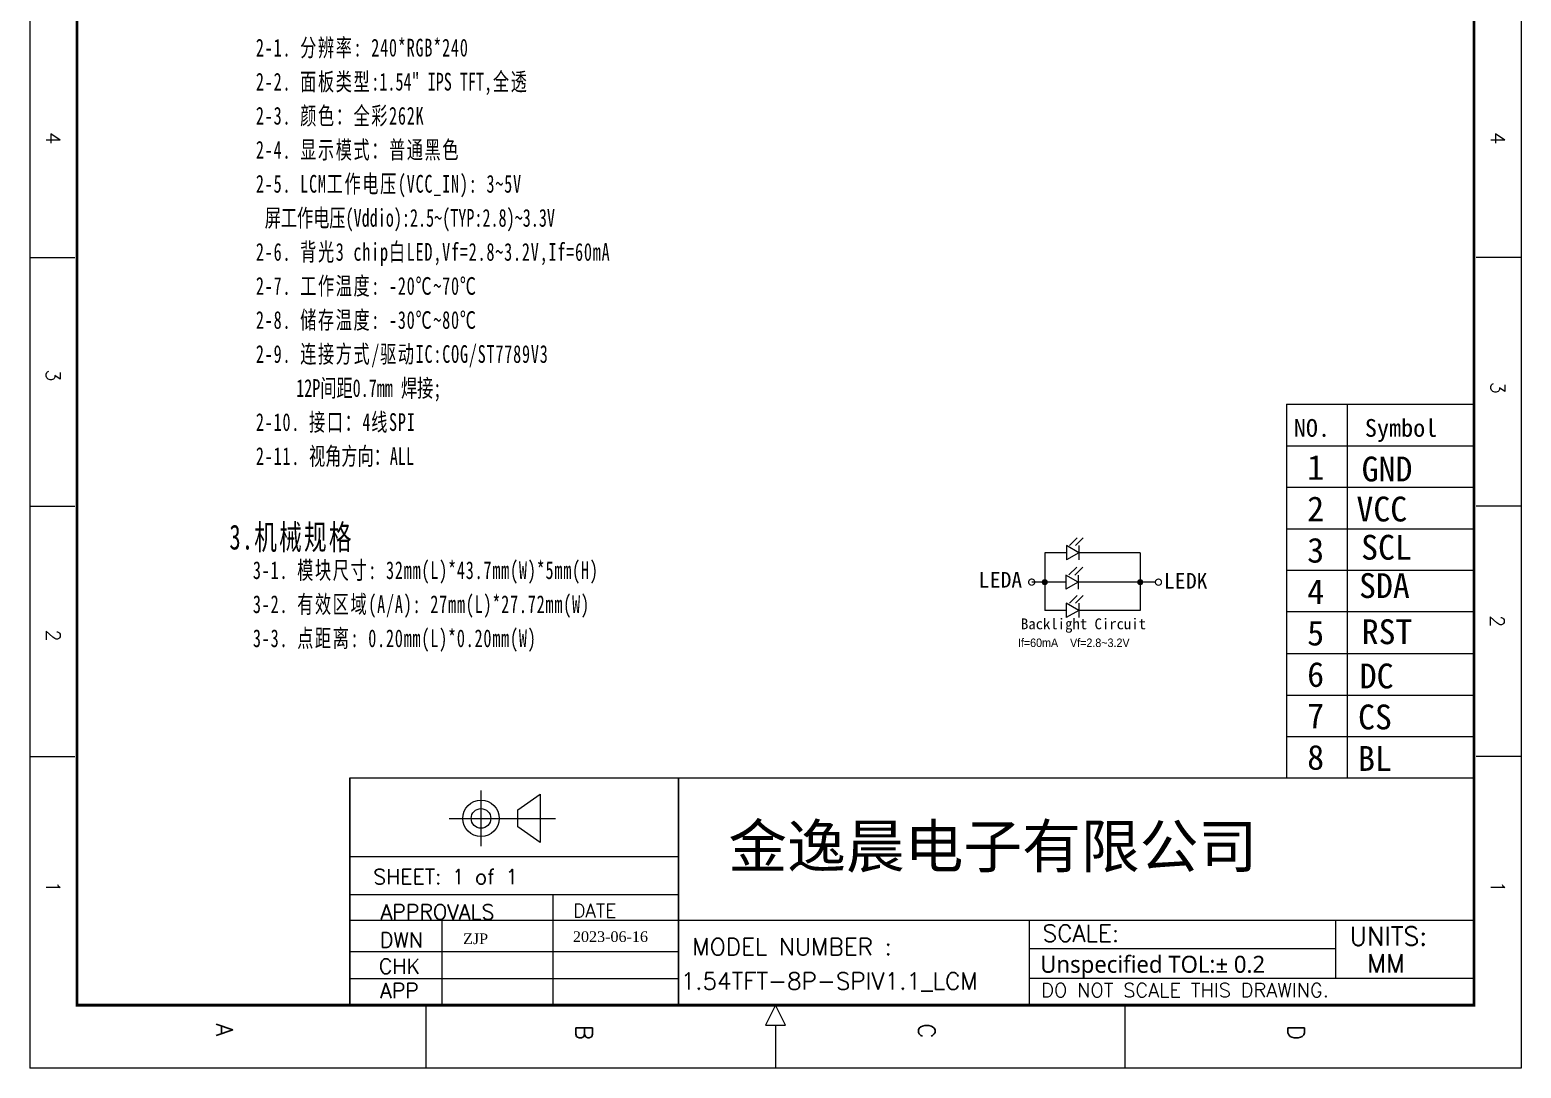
# Model space of a CAD drawing. Extents: x 95 to 340, y -32 to 265.
# Drawn here: x 130.4 to 340.4, y -31.6 to 114.6 of the extents above; entities that cross this region are included whole.
import ezdxf

# ---------------------------------------------------------------- set-up
doc = ezdxf.new("R2010")
doc.units = 0
doc.header["$MEASUREMENT"] = 0
doc.layers.get('0').update_dxf_attribs({"linetype": 'CONTINUOUS'})
for name, color, linetype, lineweight in [('dim', 3, 'CONTINUOUS', 18), ('LED', 6, 'CONTINUOUS', 18), ('Spec', 2, 'CONTINUOUS', 13)]:
    doc.layers.add(name, color=color, linetype=linetype, lineweight=lineweight)
doc.styles.add('fanscoo', font='SimSun312.ttf')
doc.styles.add('ROMANS', font='romans.shx', dxfattribs={"bigfont": 'gbcbig.shx'})
doc.styles.add('STYLE1', font='SimSun312.ttf', dxfattribs={"width": 0.9})
doc.styles.add('标准', font='SimSun312.ttf', dxfattribs={"width": 0.667})

# ---------------------------------------------------------------- blocks, each defined once
blk = doc.blocks.new('*X19')
at = {"layer": 'LED', "linetype": 'Continuous'}
blk.add_hatch(color=0, dxfattribs=at).paths.add_polyline_path([(57.22, 14.97), (56.75, 14.37), (56.62, 14.51)], flags=0)
at = {"layer": 'LED', "color": 0, "linetype": 'Continuous'}
blk.add_line((57.22, 14.97), (56.13, 13.88), dxfattribs=at)
at = {"layer": 'LED', "color": 0}
blk.add_line((56.13, 13.88), (56.13, 13.88), dxfattribs=at)
blk = doc.blocks.new('*X20')
at = {"layer": 'LED', "linetype": 'Continuous'}
blk.add_hatch(color=0, dxfattribs=at).paths.add_polyline_path([(56.37, 14.98), (55.91, 14.38), (55.78, 14.52)], flags=0)
at = {"layer": 'LED', "color": 0, "linetype": 'Continuous'}
blk.add_line((56.37, 14.98), (55.28, 13.89), dxfattribs=at)
at = {"layer": 'LED', "color": 0}
blk.add_line((55.28, 13.89), (55.28, 13.89), dxfattribs=at)
blk = doc.blocks.new('*X42')
at = {"layer": 'LED', "linetype": 'Continuous'}
blk.add_hatch(color=0, dxfattribs=at).paths.add_polyline_path([(57.22, 14.97), (56.75, 14.37), (56.62, 14.51)], flags=0)
at = {"layer": 'LED', "color": 0, "linetype": 'Continuous'}
blk.add_line((57.22, 14.97), (56.13, 13.88), dxfattribs=at)
at = {"layer": 'LED', "color": 0}
blk.add_line((56.13, 13.88), (56.13, 13.88), dxfattribs=at)
blk = doc.blocks.new('*X43')
at = {"layer": 'LED', "linetype": 'Continuous'}
blk.add_hatch(color=0, dxfattribs=at).paths.add_polyline_path([(56.37, 14.98), (55.91, 14.38), (55.78, 14.52)], flags=0)
at = {"layer": 'LED', "color": 0, "linetype": 'Continuous'}
blk.add_line((56.37, 14.98), (55.28, 13.89), dxfattribs=at)
at = {"layer": 'LED', "color": 0}
blk.add_line((55.28, 13.89), (55.28, 13.89), dxfattribs=at)
blk = doc.blocks.new('*X45')
at = {"layer": 'LED', "linetype": 'Continuous'}
blk.add_hatch(color=0, dxfattribs=at).paths.add_polyline_path([(57.22, 14.97), (56.75, 14.37), (56.62, 14.51)], flags=0)
at = {"layer": 'LED', "color": 0, "linetype": 'Continuous'}
blk.add_line((57.22, 14.97), (56.13, 13.88), dxfattribs=at)
at = {"layer": 'LED', "color": 0}
blk.add_line((56.13, 13.88), (56.13, 13.88), dxfattribs=at)
blk = doc.blocks.new('*X46')
at = {"layer": 'LED', "linetype": 'Continuous'}
blk.add_hatch(color=0, dxfattribs=at).paths.add_polyline_path([(56.37, 14.98), (55.91, 14.38), (55.78, 14.52)], flags=0)
at = {"layer": 'LED', "color": 0, "linetype": 'Continuous'}
blk.add_line((56.37, 14.98), (55.28, 13.89), dxfattribs=at)
at = {"layer": 'LED', "color": 0}
blk.add_line((55.28, 13.89), (55.28, 13.89), dxfattribs=at)

msp = doc.modelspace()

# ---------------------------------------------------------------- hatches: boundary and pattern name
at = {"layer": 'LED', "linetype": 'Continuous'}
for points in [[(273.778, 36.816, 1), (272.907, 36.816, 1)], [(287.214, 36.816, 1), (286.343, 36.816, 1)]]:
    msp.add_hatch(color=256, dxfattribs=at).paths.add_polyline_path(points)

# ---------------------------------------------------------------- linework, layer by layer
at = {"layer": 'LED'}
for p, q in [((276.381, 40.967), (273.342, 40.967)), ((286.779, 40.967), (283.189, 40.967)), ((276.308, 36.816), (271.498, 36.816)), ((288.913, 36.816), (283.116, 36.816)), ((276.369, 32.837), (273.342, 32.837)), ((286.779, 32.837), (283.176, 32.837))]:
    msp.add_line(p, q, dxfattribs=at)
at = {"layer": 'LED', "linetype": 'Continuous'}
for p, q in [((273.342, 40.967), (273.342, 32.837)), ((286.779, 40.967), (286.779, 32.837))]:
    msp.add_line(p, q, dxfattribs=at)
at = {"layer": 'LED', "color": 6}
for p, q in [((276.381, 41.974), (276.381, 39.959)), ((278.126, 40.967), (276.381, 41.974)), ((278.126, 40.967), (276.381, 39.959)), ((278.126, 41.974), (278.126, 39.959)), ((280.784, 40.967), (278.126, 40.967)), ((283.189, 40.967), (280.784, 40.967)), ((276.308, 37.824), (276.308, 35.808)), ((278.054, 36.816), (276.308, 37.824)), ((278.054, 37.824), (278.054, 35.808)), ((278.054, 36.816), (276.308, 35.808)), ((280.711, 36.816), (278.054, 36.816)), ((283.116, 36.816), (280.711, 36.816)), ((276.369, 33.845), (276.369, 31.829)), ((278.114, 32.837), (276.369, 33.845)), ((278.114, 33.845), (278.114, 31.829)), ((278.114, 32.837), (276.369, 31.829)), ((280.771, 32.837), (278.114, 32.837)), ((283.176, 32.837), (280.771, 32.837))]:
    msp.add_line(p, q, dxfattribs=at)
at = {"layer": 'LED'}
for points in [[(271.066, 36.822, 0.173, 0.173, 1), (271.93, 36.822, 0.173, 0.173, 1)], [(288.913, 36.816, 0.173, 0.173, 1), (289.777, 36.816, 0.173, 0.173, 1)]]:
    msp.add_lwpolyline(points, format="xyseb", close=True, dxfattribs=at)
at = {"layer": 'Spec', "color": 0}
for p, q in [((130.423, 265.345), (130.423, -31.647)), ((340.423, 265.345), (340.423, -31.647)), ((130.423, 82.569), (136.774, 82.569)), ((340.423, 82.569), (334.073, 82.569)), ((130.423, 47.524), (136.774, 47.524)), ((340.423, 47.524), (334.073, 47.524)), ((130.423, 12.271), (136.774, 12.271)), ((340.423, 12.271), (334.073, 12.271)), ((193.956, -0.395), (193.956, 7.469)), ((199.155, 4.734), (202.294, 6.941)), ((202.294, 6.941), (202.294, 0.133)), ((199.155, 2.34), (199.155, 4.734)), ((189.481, 3.537), (204.426, 3.537)), ((202.294, 0.133), (199.155, 2.34)), ((186.247, -31.647), (186.247, -22.767)), ((235.41, -22.767), (234.008, -25.572)), ((236.813, -25.572), (235.41, -22.767)), ((284.634, -22.767), (284.634, -31.647)), ((234.008, -25.572), (236.813, -25.572)), ((235.41, -25.572), (235.41, -31.647)), ((340.423, -31.647), (130.423, -31.647))]:
    msp.add_line(p, q, dxfattribs=at)
at = {"layer": 'Spec'}
for p, q in [((333.784, 9.233), (333.784, -22.767)), ((218.907, -22.767), (166.941, -22.767)), ((175.496, -22.767), (333.784, -22.767))]:
    msp.add_line(p, q, dxfattribs=at)
at = {"layer": 'Spec', "color": 0, "const_width": 0.39}
msp.add_lwpolyline([(333.784, -22.767), (333.784, 257.867), (137.063, 257.867), (137.063, -22.767), (333.784, -22.767)], dxfattribs=at)
at = {"layer": 'Spec', "color": 0, "lineweight": 5}
for points in [[(307.368, 61.874), (333.72, 61.874)], [(307.368, 61.874), (307.368, 9.233)], [(315.94, 61.874), (315.94, 9.233)], [(307.368, 56.032), (333.72, 56.032)], [(307.368, 50.19), (333.72, 50.19)], [(307.368, 44.348), (333.72, 44.348)], [(307.368, 38.506), (333.72, 38.506)], [(307.368, 32.664), (333.72, 32.664)], [(307.368, 26.759), (333.72, 26.759)], [(307.368, 20.917), (333.72, 20.917)], [(307.368, 15.075), (333.72, 15.075)], [(221.787, -1.889), (175.572, -1.889)], [(221.787, -7.211), (175.572, -7.211)], [(204.047, -7.211), (204.047, -22.767)], [(333.784, -10.827), (175.572, -10.827)], [(188.439, -10.827), (188.439, -22.767)], [(271.123, -10.827), (271.123, -22.767)], [(314.293, -10.827), (314.293, -19.015)], [(221.787, -15.262), (175.572, -15.262)], [(314.293, -14.853), (271.2, -14.853)], [(175.496, -19.015), (221.711, -19.015)], [(333.708, -19.015), (271.2, -19.015)]]:
    msp.add_lwpolyline(points, dxfattribs=at)
at = {"layer": 'Spec', "color": 0, "lineweight": 25}
for points in [[(175.496, 9.233), (175.496, -22.767)], [(221.787, -22.836), (221.787, 9.233)]]:
    msp.add_lwpolyline(points, dxfattribs=at)
at = {"layer": 'Spec', "color": 0, "lineweight": 18}
msp.add_lwpolyline([(175.496, 9.233), (333.784, 9.233)], dxfattribs=at)
at = {"layer": 'Spec', "color": 0, "lineweight": 9}
msp.add_lwpolyline([(289.168, 9.233), (333.784, 9.233)], dxfattribs=at)
at = {"layer": 'Spec', "color": 0}
for radius in [2.564, 1.381]:
    msp.add_circle((193.956, 3.537), radius, dxfattribs=at)

# ---------------------------------------------------------------- block references
at = {"layer": 'LED', "color": 6}
for name, p in [('*X43', (221.534, 28.092)), ('*X42', (221.534, 28.092)), ('*X20', (221.462, 23.942)), ('*X19', (221.462, 23.942)), ('*X46', (221.522, 19.963)), ('*X45', (221.522, 19.963))]:
    msp.add_blockref(name, p, dxfattribs=at)

# ---------------------------------------------------------------- texts
at = {"color": 0, "char_height": 2.20164, "attachment_point": 7}
for s, insert, width in [('{\\fsimsun|b0|i0|c102|p0;L}', (264.036, 36.054), 3.77423), ('{\\fsimsun|b0|i0|c102|p0;E}', (265.623, 36.054), 4.08875), ('{\\fsimsun|b0|i0|c134|p2;D\\fsimsun|b0|i0|c0|p2;A}', (267.147, 36.054), 4.40327), ('{\\fsimsun|b0|i0|c102|p0;L}', (290.127, 35.907), 3.77423), ('{\\fsimsun|b0|i0|c102|p0;E}', (291.651, 35.907), 4.08875), ('{\\fsimsun|b0|i0|c134|p2;D\\fsimsun|b0|i0|c0|p2;K}', (293.238, 35.907), 4.40327)]:
    msp.add_mtext(s, dxfattribs=dict(at, insert=insert, width=width))
at = {"color": 4, "insert": (269.991, 29.682), "char_height": 1.52216, "width": 27.3101, "attachment_point": 7, "style": 'fanscoo'}
msp.add_mtext('Backlight Circuit', dxfattribs=at)
at = {"insert": (269.56, 28.877), "char_height": 1.2, "width": 18.04226, "attachment_point": 1, "style": 'STYLE1'}
msp.add_mtext('{\\farial|b0|i0|c134|p2;If=\\farial|b0|i0|c0|p2;6\\farial|b0|i0|c134|p2;0mA\\farial|b0|i0|c0|p2;    \\farial|b0|i0|c134|p2;Vf=\\farial|b0|i0|c0|p2;2.8~3.2V}', dxfattribs=at)
at = {"layer": 'dim'}
for s, p in [('1', (310.296, 51.233)), ('GND', (317.964, 51.01)), ('2', (310.296, 45.399)), ('VCC', (317.229, 45.367)), ('3', (310.296, 39.566)), ('SDA', (317.596, 34.582)), ('4', (310.296, 33.733)), ('RST', (317.969, 28.082)), ('5', (310.296, 27.899)), ('6', (310.296, 22.066)), ('DC', (317.688, 21.853)), ('7', (310.296, 16.233)), ('CS', (317.457, 16.077)), ('8', (310.296, 10.391)), ('BL', (317.457, 10.235))]:
    msp.add_text(s, height=3.5, dxfattribs=at).set_placement(p)
at = {"layer": 'dim', "linetype": 'Continuous'}
msp.add_text('SCL', height=3.5, dxfattribs=at).set_placement((317.888, 39.98))
at = {"layer": 'dim', "attachment_point": 1, "line_spacing_factor": 1.15057, "style": '标准'}
for s, insert, char_height, width in [('{\\T1.1;2-1. 分辨率: 240*RGB*240\\P2-2. 面板类型}:1.54" IPS TFT{\\T1.1;,全透\\P2-3. 颜色：全彩262K\\P2-4. 显示模式：普通黑色\\P2-5. LCM工作电压(VCC_IN): 3~5V\\P }屏工作电压(Vddio):2.5~(TYP:2.8)~3.3V{\\T1.1;\\P2-6. 背光3 chip白LED,Vf=2.8~3.2V,If=60mA\\P2-7. 工作温度: -20℃~70℃\\P2-8. 储存温度: -30℃~80℃\\P2-9. 连接方式/驱动IC:COG/ST7789V3\\P}     12P间距0.7mm 焊接{\\T1.1;;\\P2-10. 接口：4线SPI\\P2-11. }视角方向：ALL', (162.256, 113.362), 2.5, 67.80707), ('\\T1.1;3.机械规格', (158.528, 44.915), 3.5, 18.97397), ('{\\T1.1;3-1. 模块尺寸: 32mm(L)*43.7mm(W)*5mm(H)\\P3-2. 有效区域(A/A): 27mm(L)*27.72mm(W)\\P3-3. 点距离: 0.20mm(L)*0.20mm(W)}', (161.834, 39.758), 2.5, 64.30564)]:
    msp.add_mtext(s, dxfattribs=dict(at, insert=insert, char_height=char_height, width=width))
at = {"layer": 'dim', "insert": (308.412, 59.793), "char_height": 2.5, "width": 30, "attachment_point": 1}
msp.add_mtext('NO.^ISymbol', dxfattribs=at)
at = {"layer": 'Spec', "color": 0, "attachment_point": 7, "rotation": 270, "style": 'ROMANS'}
for s, insert, char_height, width in [('4', (132.709, 100.204), 1.985, 1.48846), ('4', (336.153, 100.204), 1.985, 1.48846), ('3', (132.709, 66.782), 1.985, 1.27582), ('3', (336.153, 65.046), 1.985, 1.27582), ('2', (336.066, 32.172), 1.983, 1.48717), ('2', (132.709, 30.153), 1.985, 1.48846), ('1', (132.709, -5.269), 1.985, 0.85055), ('1', (336.153, -5.269), 1.985, 0.85055), ('A', (156.651, -25.342), 2.337, 2.00302), ('B', (207.313, -25.565), 2.337, 1.75264), ('C', (255.549, -25.322), 2.337, 1.75264), ('D', (307.58, -25.565), 2.337, 1.75264)]:
    msp.add_mtext(s, dxfattribs=dict(at, insert=insert, char_height=char_height, width=width))
at = {"layer": 'Spec', "insert": (228.788, 2.655), "char_height": 6.06528, "width": 82.22898, "attachment_point": 1}
msp.add_mtext('{\\fSimSun|b1|i0|c107|p0;金逸晨电子有限公司}', dxfattribs=at)
at = {"layer": 'Spec', "color": 0, "style": 'ROMANS'}
for s, insert, char_height, width, attachment_point in [('SHEET: 1 of 1', (178.78, -5.735), 2.11613, 23.353, 7), ('APPROVALS', (179.828, -10.701), 2.1238, 20.02404, 7), ('DATE', (206.92, -10.41), 1.9215, 7.61737, 7), ('DWN', (179.708, -14.649), 2.1238, 7.28147, 7), ('{\\ftimes new roman|b0|i0|c134|p18;20\\ftimes new roman|b0|i0|c0|p18;23\\ftimes new roman|b0|i0|c134|p18;-\\ftimes new roman|b0|i0|c0|p18;06-16}', (206.899, -12.368), 1.5, 12.96024, 1), ('SCALE:', (273.045, -13.826), 2.3933, 12.30829, 7), ('UNITS:', (316.276, -14.352), 2.5984, 11.97127, 7), ('{\\ftimes new roman|b0|i0|c3|p0;ZJP}', (191.43, -12.664), 1.5, 32.55464, 1), ('MODEL NUMBER :', (223.711, -15.741), 2.39328, 32.8221, 7), ('CHK', (179.566, -18.353), 2.1238, 6.14374, 7), ('{\\fMicrosoft YaHei|b0|i0|c134|p34;Unspecified TOL:%%P 0.\\fMicrosoft YaHei|b0|i0|c0|p34;2}', (272.698, -19.015), 2.39328, 50.21626, 7), ('MM', (318.695, -18.178), 2.5984, 5.84644, 7), ('APP', (179.748, -21.783), 2.1238, 6.37129, 7), ('DO NOT SCALE THIS DRAWING.', (272.827, -21.658), 1.99861, 50.7504, 7)]:
    msp.add_mtext(s, dxfattribs=dict(at, insert=insert, char_height=char_height, width=width, attachment_point=attachment_point))
at = {"layer": 'Spec', "color": 4, "insert": (222.071, -18.175), "char_height": 2.39328, "width": 36.04275, "attachment_point": 1, "style": 'ROMANS'}
msp.add_mtext('1.54TFT-8P-SPIV1.1_LCM', dxfattribs=at)

doc.saveas('drawing.dxf')
